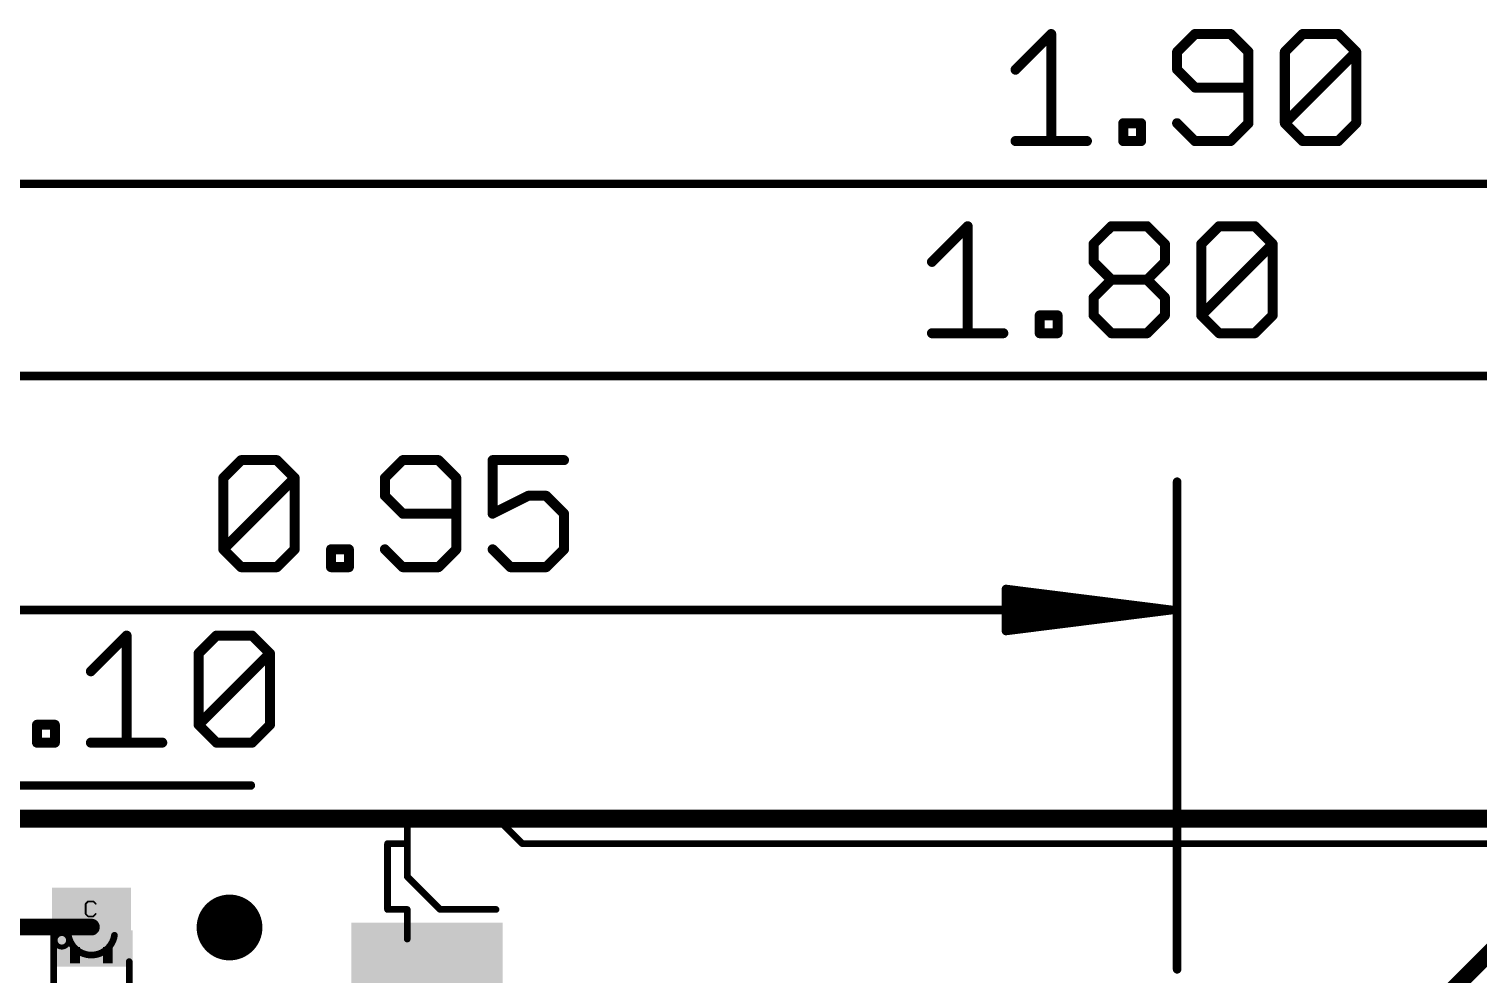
# Model space of a CAD drawing. Extents: x -14.2 to 48.4, y -5.3 to 35.
# Drawn here: x 6.73 to 28.77, y 20.63 to 34.99 of the extents above; entities that cross this region are included whole.
import ezdxf

# ---------------------------------------------------------------- set-up
doc = ezdxf.new("R2010")
doc.units = 0
for name, color, linetype in [('1', 12, 'CONTINUOUS'), ('16', 132, 'CONTINUOUS'), ('20', 53, 'CONTINUOUS'), ('21', 40, 'CONTINUOUS'), ('23', 40, 'CONTINUOUS'), ('47', 253, 'CONTINUOUS'), ('51', 253, 'CONTINUOUS')]:
    doc.layers.add(name, color=color, linetype=linetype)

# ---------------------------------------------------------------- blocks, each defined once
blk = doc.blocks.new('PIE')
at = {"const_width": 0.5}
blk.add_lwpolyline([(0, -0.25, 1), (0, 0.25, 1), (0, -0.25)], format="xyb", dxfattribs=at)
blk = doc.blocks.new('RECT')
blk.add_solid([(-0.5, -0.5), (0.5, -0.5), (-0.5, 0.5), (0.5, 0.5)])

msp = doc.modelspace()

# ---------------------------------------------------------------- linework, layer by layer
at = {"layer": '1', "const_width": 0.254}
for points in [[(0.18, 23), (48.26, 23)], [(7.68, 21.342), (5.874, 21.342)]]:
    msp.add_lwpolyline(points, dxfattribs=at)
at = {"layer": '1', "const_width": 0.127}
msp.add_lwpolyline([(7.68, 21.2785, 1), (7.68, 21.4055)], format="xyb", dxfattribs=at)
at = {"layer": '16', "const_width": 0.254}
for points in [[(0.18, 23), (48.26, 23)], [(27.425, 19.45), (29.43, 21.455)]]:
    msp.add_lwpolyline(points, dxfattribs=at)
at = {"layer": '20'}
msp.add_line((45.72, 22.86), (2.54, 22.86), dxfattribs=at)
at = {"layer": '21', "const_width": 0.1016}
for points in [[(12.48, 23.01), (13.83, 23.01)], [(12.48, 22.11), (12.48, 22.96)], [(13.83, 23.01), (14.23, 22.61)], [(34.53, 23.01), (13.83, 23.01)], [(14.23, 22.61), (34.13, 22.61)], [(12.98, 21.61), (12.48, 22.11)], [(13.83, 21.61), (12.98, 21.61)]]:
    msp.add_lwpolyline(points, dxfattribs=at)
at = {"layer": '21', "const_width": 0.0508}
for points in [[(12.48, 23.0354, 1), (12.48, 22.9846)], [(12.5054, 22.96, 1), (12.4546, 22.96)], [(13.848, 23.028, 1), (13.812, 22.992)], [(13.83, 23.0354, 1), (13.83, 22.9846)], [(13.83, 22.9846, 1), (13.83, 23.0354)], [(14.23, 22.6354, 1), (14.23, 22.5846)], [(14.212, 22.592, 1), (14.248, 22.628)], [(12.498, 22.128, 1), (12.462, 22.092)], [(12.4546, 22.11, 1), (12.5054, 22.11)], [(12.98, 21.6354, 1), (12.98, 21.5846)], [(12.962, 21.592, 1), (12.998, 21.628)], [(13.83, 21.5846, 1), (13.83, 21.6354)]]:
    msp.add_lwpolyline(points, format="xyb", dxfattribs=at)
at = {"layer": '23'}
for p in [(9.779, 21.336), (24.18, 20.7)]:
    msp.add_point(p, dxfattribs=at)
at = {"layer": '47'}
for points, const_width in [([(21.7248, 34.3744), (22.2671, 34.9167)], 0.1524), ([(22.2671, 34.9167), (22.2671, 33.2897)], 0.1524), ([(24.4517, 34.9167), (24.1805, 34.6455)], 0.1524), ([(24.994, 34.9167), (24.4517, 34.9167)], 0.1524), ([(25.2652, 34.6455), (24.994, 34.9167)], 0.1524), ([(25.8177, 34.6455), (26.0889, 34.9167)], 0.1524), ([(26.0889, 34.9167), (26.6312, 34.9167)], 0.1524), ([(26.6312, 34.9167), (26.9024, 34.6455)], 0.1524), ([(24.1805, 34.6455), (24.1805, 34.3744)], 0.1524), ([(25.2652, 33.5609), (25.2652, 34.6455)], 0.1524), ([(25.8177, 33.5609), (25.8177, 34.6455)], 0.1524), ([(25.8177, 33.5609), (26.9024, 34.6455)], 0.1524), ([(26.9024, 34.6455), (26.9024, 33.5609)], 0.1524), ([(24.1805, 34.3744), (24.4517, 34.1032)], 0.1524), ([(24.4517, 34.1032), (25.2652, 34.1032)], 0.1524), ([(23.362, 33.2897), (23.362, 33.5609)], 0.1524), ([(23.362, 33.5609), (23.6331, 33.5609)], 0.1524), ([(23.6331, 33.5609), (23.6331, 33.2897)], 0.1524), ([(24.1805, 33.5609), (24.4517, 33.2897)], 0.1524), ([(24.994, 33.2897), (25.2652, 33.5609)], 0.1524), ([(26.0889, 33.2897), (25.8177, 33.5609)], 0.1524), ([(26.9024, 33.5609), (26.6312, 33.2897)], 0.1524), ([(21.7248, 33.2897), (22.8095, 33.2897)], 0.1524), ([(23.6331, 33.2897), (23.362, 33.2897)], 0.1524), ([(24.4517, 33.2897), (24.994, 33.2897)], 0.1524), ([(26.6312, 33.2897), (26.0889, 33.2897)], 0.1524), ([(0.065, 32.639), (48.195, 32.639)], 0.13), ([(20.4548, 31.4534), (20.9971, 31.9957)], 0.1524), ([(20.9971, 31.9957), (20.9971, 30.3687)], 0.1524), ([(22.9105, 31.7245), (23.1817, 31.9957)], 0.1524), ([(23.1817, 31.9957), (23.724, 31.9957)], 0.1524), ([(23.724, 31.9957), (23.9952, 31.7245)], 0.1524), ([(24.5477, 31.7245), (24.8189, 31.9957)], 0.1524), ([(24.8189, 31.9957), (25.3612, 31.9957)], 0.1524), ([(25.3612, 31.9957), (25.6324, 31.7245)], 0.1524), ([(22.9105, 31.4534), (22.9105, 31.7245)], 0.1524), ([(23.9952, 31.7245), (23.9952, 31.4534)], 0.1524), ([(24.5477, 30.6399), (24.5477, 31.7245)], 0.1524), ([(24.5477, 30.6399), (25.6324, 31.7245)], 0.1524), ([(25.6324, 31.7245), (25.6324, 30.6399)], 0.1524), ([(23.1817, 31.1822), (22.9105, 31.4534)], 0.1524), ([(23.9952, 31.4534), (23.724, 31.1822)], 0.1524), ([(22.9105, 30.911), (23.1817, 31.1822)], 0.1524), ([(23.1817, 31.1822), (23.724, 31.1822)], 0.1524), ([(23.724, 31.1822), (23.9952, 30.911)], 0.1524), ([(22.9105, 30.6399), (22.9105, 30.911)], 0.1524), ([(23.9952, 30.911), (23.9952, 30.6399)], 0.1524), ([(22.092, 30.3687), (22.092, 30.6399)], 0.1524), ([(22.092, 30.6399), (22.3631, 30.6399)], 0.1524), ([(22.3631, 30.6399), (22.3631, 30.3687)], 0.1524), ([(23.1817, 30.3687), (22.9105, 30.6399)], 0.1524), ([(23.9952, 30.6399), (23.724, 30.3687)], 0.1524), ([(24.8189, 30.3687), (24.5477, 30.6399)], 0.1524), ([(25.6324, 30.6399), (25.3612, 30.3687)], 0.1524), ([(20.4548, 30.3687), (21.5395, 30.3687)], 0.1524), ([(22.3631, 30.3687), (22.092, 30.3687)], 0.1524), ([(23.724, 30.3687), (23.1817, 30.3687)], 0.1524), ([(25.3612, 30.3687), (24.8189, 30.3687)], 0.1524), ([(0.065, 29.718), (45.655, 29.718)], 0.13), ([(9.6848, 28.1685), (9.956, 28.4397)], 0.1524), ([(9.956, 28.4397), (10.4983, 28.4397)], 0.1524), ([(10.4983, 28.4397), (10.7695, 28.1685)], 0.1524), ([(12.4117, 28.4397), (12.1405, 28.1685)], 0.1524), ([(12.954, 28.4397), (12.4117, 28.4397)], 0.1524), ([(13.2252, 28.1685), (12.954, 28.4397)], 0.1524), ([(14.8624, 28.4397), (13.7777, 28.4397)], 0.1524), ([(13.7777, 28.4397), (13.7777, 27.6262)], 0.1524), ([(9.6848, 27.0839), (9.6848, 28.1685)], 0.1524), ([(9.6848, 27.0839), (10.7695, 28.1685)], 0.1524), ([(10.7695, 28.1685), (10.7695, 27.0839)], 0.1524), ([(12.1405, 28.1685), (12.1405, 27.8974)], 0.1524), ([(13.2252, 27.0839), (13.2252, 28.1685)], 0.1524), ([(24.18, 20.7), (24.18, 28.112)], 0.13), ([(12.1405, 27.8974), (12.4117, 27.6262)], 0.1524), ([(13.7777, 27.6262), (14.32, 27.8974)], 0.1524), ([(14.32, 27.8974), (14.5912, 27.8974)], 0.1524), ([(14.5912, 27.8974), (14.8624, 27.6262)], 0.1524), ([(12.4117, 27.6262), (13.2252, 27.6262)], 0.1524), ([(14.8624, 27.6262), (14.8624, 27.0839)], 0.1524), ([(9.956, 26.8127), (9.6848, 27.0839)], 0.1524), ([(10.7695, 27.0839), (10.4983, 26.8127)], 0.1524), ([(11.322, 26.8127), (11.322, 27.0839)], 0.1524), ([(11.322, 27.0839), (11.5931, 27.0839)], 0.1524), ([(11.5931, 27.0839), (11.5931, 26.8127)], 0.1524), ([(12.1405, 27.0839), (12.4117, 26.8127)], 0.1524), ([(12.954, 26.8127), (13.2252, 27.0839)], 0.1524), ([(14.0489, 26.8127), (13.7777, 27.0839)], 0.1524), ([(14.8624, 27.0839), (14.5912, 26.8127)], 0.1524), ([(10.4983, 26.8127), (9.956, 26.8127)], 0.1524), ([(11.5931, 26.8127), (11.322, 26.8127)], 0.1524), ([(12.4117, 26.8127), (12.954, 26.8127)], 0.1524), ([(14.5912, 26.8127), (14.0489, 26.8127)], 0.1524), ([(24.115, 26.162), (21.58, 26.4812)], 0.13), ([(21.58, 26.4812), (21.58, 25.8428)], 0.13), ([(24.115, 26.162), (21.58, 26.422)], 0.13), ([(0.065, 26.162), (24.115, 26.162)], 0.13), ([(24.115, 26.162), (21.58, 26.292)], 0.13), ([(21.58, 25.8428), (24.115, 26.162)], 0.13), ([(21.58, 26.032), (24.115, 26.162)], 0.13), ([(21.58, 25.902), (24.115, 26.162)], 0.13), ([(7.6719, 25.2304), (8.2143, 25.7727)], 0.1524), ([(8.2143, 25.7727), (8.2143, 24.1457)], 0.1524), ([(9.3091, 25.5015), (9.5803, 25.7727)], 0.1524), ([(9.5803, 25.7727), (10.1226, 25.7727)], 0.1524), ([(10.1226, 25.7727), (10.3938, 25.5015)], 0.1524), ([(9.3091, 24.4169), (9.3091, 25.5015)], 0.1524), ([(9.3091, 24.4169), (10.3938, 25.5015)], 0.1524), ([(10.3938, 25.5015), (10.3938, 24.4169)], 0.1524), ([(6.8534, 24.1457), (6.8534, 24.4169)], 0.1524), ([(6.8534, 24.4169), (7.1245, 24.4169)], 0.1524), ([(7.1245, 24.4169), (7.1245, 24.1457)], 0.1524), ([(9.5803, 24.1457), (9.3091, 24.4169)], 0.1524), ([(10.3938, 24.4169), (10.1226, 24.1457)], 0.1524), ([(7.1245, 24.1457), (6.8534, 24.1457)], 0.1524), ([(7.6719, 24.1457), (8.7566, 24.1457)], 0.1524), ([(10.1226, 24.1457), (9.5803, 24.1457)], 0.1524), ([(2.605, 23.495), (10.1028, 23.495)], 0.13)]:
    msp.add_lwpolyline(points, dxfattribs=dict(at, const_width=const_width))
for points, const_width in [([(22.3052, 34.9167, 1), (22.229, 34.9167)], 0.0762), ([(22.2941, 34.8897, 1), (22.2402, 34.9436)], 0.0762), ([(24.4517, 34.9548, 1), (24.4517, 34.8786)], 0.0762), ([(24.4786, 34.8897, 1), (24.4248, 34.9436)], 0.0762), ([(25.021, 34.9436, 1), (24.9671, 34.8897)], 0.0762), ([(24.994, 34.8786, 1), (24.994, 34.9548)], 0.0762), ([(26.0889, 34.9548, 1), (26.0889, 34.8786)], 0.0762), ([(26.1158, 34.8897, 1), (26.0619, 34.9436)], 0.0762), ([(26.6581, 34.9436, 1), (26.6043, 34.8897)], 0.0762), ([(26.6312, 34.8786, 1), (26.6312, 34.9548)], 0.0762), ([(24.2186, 34.6455, 1), (24.1424, 34.6455)], 0.0762), ([(24.1536, 34.6725, 1), (24.2075, 34.6186)], 0.0762), ([(25.3033, 34.6455, 1), (25.2271, 34.6455)], 0.0762), ([(25.2383, 34.6186, 1), (25.2921, 34.6725)], 0.0762), ([(25.8558, 34.6455, 1), (25.7796, 34.6455)], 0.0762), ([(25.7908, 34.6725, 1), (25.8446, 34.6186)], 0.0762), ([(26.9405, 34.6455, 1), (26.8643, 34.6455)], 0.0762), ([(26.9293, 34.6186, 1), (26.8754, 34.6725)], 0.0762), ([(26.8754, 34.6186, 1), (26.9293, 34.6725)], 0.0762), ([(21.6979, 34.4013, 1), (21.7518, 34.3474)], 0.0762), ([(24.2075, 34.4013, 1), (24.1536, 34.3474)], 0.0762), ([(24.1424, 34.3744, 1), (24.2186, 34.3744)], 0.0762), ([(24.4517, 34.1413, 1), (24.4517, 34.0651)], 0.0762), ([(24.4248, 34.0763, 1), (24.4786, 34.1301)], 0.0762), ([(25.2652, 34.0651, 1), (25.2652, 34.1413)], 0.0762), ([(23.4001, 33.5609, 1), (23.3239, 33.5609)], 0.0762), ([(23.362, 33.599, 1), (23.362, 33.5228)], 0.0762), ([(23.6712, 33.5609, 1), (23.595, 33.5609)], 0.0762), ([(23.6331, 33.5228, 1), (23.6331, 33.599)], 0.0762), ([(24.2075, 33.5878, 1), (24.1536, 33.5339)], 0.0762), ([(25.2271, 33.5609, 1), (25.3033, 33.5609)], 0.0762), ([(25.2921, 33.5339, 1), (25.2383, 33.5878)], 0.0762), ([(25.8446, 33.5878, 1), (25.7908, 33.5339)], 0.0762), ([(25.7908, 33.5878, 1), (25.8446, 33.5339)], 0.0762), ([(25.7796, 33.5609, 1), (25.8558, 33.5609)], 0.0762), ([(26.8643, 33.5609, 1), (26.9405, 33.5609)], 0.0762), ([(26.9293, 33.5339, 1), (26.8754, 33.5878)], 0.0762), ([(21.7248, 33.3278, 1), (21.7248, 33.2516)], 0.0762), ([(22.229, 33.2897, 1), (22.3052, 33.2897)], 0.0762), ([(22.8095, 33.2516, 1), (22.8095, 33.3278)], 0.0762), ([(23.362, 33.3278, 1), (23.362, 33.2516)], 0.0762), ([(23.3239, 33.2897, 1), (23.4001, 33.2897)], 0.0762), ([(23.595, 33.2897, 1), (23.6712, 33.2897)], 0.0762), ([(23.6331, 33.2516, 1), (23.6331, 33.3278)], 0.0762), ([(24.4517, 33.3278, 1), (24.4517, 33.2516)], 0.0762), ([(24.4248, 33.2628, 1), (24.4786, 33.3166)], 0.0762), ([(24.9671, 33.3166, 1), (25.021, 33.2628)], 0.0762), ([(24.994, 33.2516, 1), (24.994, 33.3278)], 0.0762), ([(26.0889, 33.3278, 1), (26.0889, 33.2516)], 0.0762), ([(26.0619, 33.2628, 1), (26.1158, 33.3166)], 0.0762), ([(26.6043, 33.3166, 1), (26.6581, 33.2628)], 0.0762), ([(26.6312, 33.2516, 1), (26.6312, 33.3278)], 0.0762), ([(21.0352, 31.9957, 1), (20.959, 31.9957)], 0.0762), ([(21.0241, 31.9687, 1), (20.9702, 32.0226)], 0.0762), ([(23.1817, 32.0338, 1), (23.1817, 31.9576)], 0.0762), ([(23.2086, 31.9687, 1), (23.1548, 32.0226)], 0.0762), ([(23.751, 32.0226, 1), (23.6971, 31.9687)], 0.0762), ([(23.724, 31.9576, 1), (23.724, 32.0338)], 0.0762), ([(24.8189, 32.0338, 1), (24.8189, 31.9576)], 0.0762), ([(24.8458, 31.9687, 1), (24.7919, 32.0226)], 0.0762), ([(25.3881, 32.0226, 1), (25.3343, 31.9687)], 0.0762), ([(25.3612, 31.9576, 1), (25.3612, 32.0338)], 0.0762), ([(22.9486, 31.7245, 1), (22.8724, 31.7245)], 0.0762), ([(22.8836, 31.7515, 1), (22.9375, 31.6976)], 0.0762), ([(24.0333, 31.7245, 1), (23.9571, 31.7245)], 0.0762), ([(23.9683, 31.6976, 1), (24.0221, 31.7515)], 0.0762), ([(24.5858, 31.7245, 1), (24.5096, 31.7245)], 0.0762), ([(24.5208, 31.7515, 1), (24.5746, 31.6976)], 0.0762), ([(25.6705, 31.7245, 1), (25.5943, 31.7245)], 0.0762), ([(25.6593, 31.6976, 1), (25.6054, 31.7515)], 0.0762), ([(25.6054, 31.6976, 1), (25.6593, 31.7515)], 0.0762), ([(20.4279, 31.4803, 1), (20.4818, 31.4264)], 0.0762), ([(22.9375, 31.4803, 1), (22.8836, 31.4264)], 0.0762), ([(24.0221, 31.4264, 1), (23.9683, 31.4803)], 0.0762), ([(22.8724, 31.4534, 1), (22.9486, 31.4534)], 0.0762), ([(23.9571, 31.4534, 1), (24.0333, 31.4534)], 0.0762), ([(23.1817, 31.2203, 1), (23.1817, 31.1441)], 0.0762), ([(23.2086, 31.1553, 1), (23.1548, 31.2091)], 0.0762), ([(23.1548, 31.1553, 1), (23.2086, 31.2091)], 0.0762), ([(23.751, 31.2091, 1), (23.6971, 31.1553)], 0.0762), ([(23.6971, 31.2091, 1), (23.751, 31.1553)], 0.0762), ([(23.724, 31.1441, 1), (23.724, 31.2203)], 0.0762), ([(22.9486, 30.911, 1), (22.8724, 30.911)], 0.0762), ([(22.8836, 30.938, 1), (22.9375, 30.8841)], 0.0762), ([(24.0333, 30.911, 1), (23.9571, 30.911)], 0.0762), ([(23.9683, 30.8841, 1), (24.0221, 30.938)], 0.0762), ([(22.1301, 30.6399, 1), (22.0539, 30.6399)], 0.0762), ([(22.092, 30.678, 1), (22.092, 30.6018)], 0.0762), ([(22.4012, 30.6399, 1), (22.325, 30.6399)], 0.0762), ([(22.3631, 30.6018, 1), (22.3631, 30.678)], 0.0762), ([(22.9375, 30.6668, 1), (22.8836, 30.6129)], 0.0762), ([(22.8724, 30.6399, 1), (22.9486, 30.6399)], 0.0762), ([(23.9571, 30.6399, 1), (24.0333, 30.6399)], 0.0762), ([(24.0221, 30.6129, 1), (23.9683, 30.6668)], 0.0762), ([(24.5746, 30.6668, 1), (24.5208, 30.6129)], 0.0762), ([(24.5208, 30.6668, 1), (24.5746, 30.6129)], 0.0762), ([(24.5096, 30.6399, 1), (24.5858, 30.6399)], 0.0762), ([(25.5943, 30.6399, 1), (25.6705, 30.6399)], 0.0762), ([(25.6593, 30.6129, 1), (25.6054, 30.6668)], 0.0762), ([(20.4548, 30.4068, 1), (20.4548, 30.3306)], 0.0762), ([(21.5395, 30.3306, 1), (21.5395, 30.4068)], 0.0762), ([(22.092, 30.4068, 1), (22.092, 30.3306)], 0.0762), ([(22.3631, 30.3306, 1), (22.3631, 30.4068)], 0.0762), ([(23.1817, 30.4068, 1), (23.1817, 30.3306)], 0.0762), ([(23.1548, 30.3418, 1), (23.2086, 30.3956)], 0.0762), ([(23.6971, 30.3956, 1), (23.751, 30.3418)], 0.0762), ([(23.724, 30.3306, 1), (23.724, 30.4068)], 0.0762), ([(24.8189, 30.4068, 1), (24.8189, 30.3306)], 0.0762), ([(24.7919, 30.3418, 1), (24.8458, 30.3956)], 0.0762), ([(25.3343, 30.3956, 1), (25.3881, 30.3418)], 0.0762), ([(25.3612, 30.3306, 1), (25.3612, 30.4068)], 0.0762), ([(20.959, 30.3687, 1), (21.0352, 30.3687)], 0.0762), ([(22.0539, 30.3687, 1), (22.1301, 30.3687)], 0.0762), ([(22.325, 30.3687, 1), (22.4012, 30.3687)], 0.0762), ([(9.956, 28.4778, 1), (9.956, 28.4016)], 0.0762), ([(9.9829, 28.4127, 1), (9.929, 28.4666)], 0.0762), ([(10.5252, 28.4666, 1), (10.4714, 28.4127)], 0.0762), ([(10.4983, 28.4016, 1), (10.4983, 28.4778)], 0.0762), ([(12.4117, 28.4778, 1), (12.4117, 28.4016)], 0.0762), ([(12.4386, 28.4127, 1), (12.3848, 28.4666)], 0.0762), ([(12.981, 28.4666, 1), (12.9271, 28.4127)], 0.0762), ([(12.954, 28.4016, 1), (12.954, 28.4778)], 0.0762), ([(13.7777, 28.4778, 1), (13.7777, 28.4016)], 0.0762), ([(13.8158, 28.4397, 1), (13.7396, 28.4397)], 0.0762), ([(14.8624, 28.4016, 1), (14.8624, 28.4778)], 0.0762), ([(9.7229, 28.1685, 1), (9.6467, 28.1685)], 0.0762), ([(9.6579, 28.1955, 1), (9.7118, 28.1416)], 0.0762), ([(10.8076, 28.1685, 1), (10.7314, 28.1685)], 0.0762), ([(10.7964, 28.1416, 1), (10.7425, 28.1955)], 0.0762), ([(10.7425, 28.1416, 1), (10.7964, 28.1955)], 0.0762), ([(12.1786, 28.1685, 1), (12.1024, 28.1685)], 0.0762), ([(12.1136, 28.1955, 1), (12.1675, 28.1416)], 0.0762), ([(13.2633, 28.1685, 1), (13.1871, 28.1685)], 0.0762), ([(13.1983, 28.1416, 1), (13.2521, 28.1955)], 0.0762), ([(24.2125, 28.112, 1), (24.1475, 28.112)], 0.065), ([(12.1675, 27.9243, 1), (12.1136, 27.8704)], 0.0762), ([(12.1024, 27.8974, 1), (12.1786, 27.8974)], 0.0762), ([(14.32, 27.9355, 1), (14.32, 27.8593)], 0.0762), ([(14.3371, 27.8633, 1), (14.303, 27.9314)], 0.0762), ([(14.6181, 27.9243, 1), (14.5643, 27.8704)], 0.0762), ([(14.5912, 27.8593, 1), (14.5912, 27.9355)], 0.0762), ([(12.4117, 27.6643, 1), (12.4117, 27.5881)], 0.0762), ([(12.3848, 27.5993, 1), (12.4386, 27.6531)], 0.0762), ([(13.2252, 27.5881, 1), (13.2252, 27.6643)], 0.0762), ([(13.7607, 27.6603, 1), (13.7947, 27.5921)], 0.0762), ([(13.7396, 27.6262, 1), (13.8158, 27.6262)], 0.0762), ([(14.9005, 27.6262, 1), (14.8243, 27.6262)], 0.0762), ([(14.8354, 27.5993, 1), (14.8893, 27.6531)], 0.0762), ([(9.7118, 27.1108, 1), (9.6579, 27.0569)], 0.0762), ([(9.6579, 27.1108, 1), (9.7118, 27.0569)], 0.0762), ([(9.6467, 27.0839, 1), (9.7229, 27.0839)], 0.0762), ([(10.7314, 27.0839, 1), (10.8076, 27.0839)], 0.0762), ([(10.7964, 27.0569, 1), (10.7425, 27.1108)], 0.0762), ([(11.3601, 27.0839, 1), (11.2839, 27.0839)], 0.0762), ([(11.322, 27.122, 1), (11.322, 27.0458)], 0.0762), ([(11.6312, 27.0839, 1), (11.555, 27.0839)], 0.0762), ([(11.5931, 27.0458, 1), (11.5931, 27.122)], 0.0762), ([(12.1675, 27.1108, 1), (12.1136, 27.0569)], 0.0762), ([(13.1871, 27.0839, 1), (13.2633, 27.0839)], 0.0762), ([(13.2521, 27.0569, 1), (13.1983, 27.1108)], 0.0762), ([(13.8046, 27.1108, 1), (13.7508, 27.0569)], 0.0762), ([(14.8243, 27.0839, 1), (14.9005, 27.0839)], 0.0762), ([(14.8893, 27.0569, 1), (14.8354, 27.1108)], 0.0762), ([(9.956, 26.8508, 1), (9.956, 26.7746)], 0.0762), ([(10.4983, 26.7746, 1), (10.4983, 26.8508)], 0.0762), ([(11.322, 26.8508, 1), (11.322, 26.7746)], 0.0762), ([(11.5931, 26.7746, 1), (11.5931, 26.8508)], 0.0762), ([(12.4117, 26.8508, 1), (12.4117, 26.7746)], 0.0762), ([(12.954, 26.7746, 1), (12.954, 26.8508)], 0.0762), ([(14.0489, 26.8508, 1), (14.0489, 26.7746)], 0.0762), ([(14.5912, 26.7746, 1), (14.5912, 26.8508)], 0.0762), ([(9.929, 26.7858, 1), (9.9829, 26.8396)], 0.0762), ([(10.4714, 26.8396, 1), (10.5252, 26.7858)], 0.0762), ([(11.2839, 26.8127, 1), (11.3601, 26.8127)], 0.0762), ([(11.555, 26.8127, 1), (11.6312, 26.8127)], 0.0762), ([(12.3848, 26.7858, 1), (12.4386, 26.8396)], 0.0762), ([(12.9271, 26.8396, 1), (12.981, 26.7858)], 0.0762), ([(14.0219, 26.7858, 1), (14.0758, 26.8396)], 0.0762), ([(14.5643, 26.8396, 1), (14.6181, 26.7858)], 0.0762), ([(21.5841, 26.5135, 1), (21.5759, 26.449)], 0.065), ([(21.6125, 26.4812, 1), (21.5475, 26.4812)], 0.065), ([(21.5833, 26.4543, 1), (21.5767, 26.3897)], 0.065), ([(21.5817, 26.3245, 1), (21.5783, 26.2595)], 0.065), ([(24.1191, 26.1298, 1), (24.1109, 26.1942)], 0.065), ([(24.1109, 26.1298, 1), (24.1191, 26.1942)], 0.065), ([(24.1183, 26.1297, 1), (24.1117, 26.1943)], 0.065), ([(24.1117, 26.1297, 1), (24.1183, 26.1943)], 0.065), ([(24.1133, 26.1295, 1), (24.1167, 26.1945)], 0.065), ([(24.1167, 26.1295, 1), (24.1133, 26.1945)], 0.065), ([(24.115, 26.1295, 1), (24.115, 26.1945)], 0.065), ([(21.5783, 26.0645, 1), (21.5817, 25.9995)], 0.065), ([(8.2524, 25.7727, 1), (8.1762, 25.7727)], 0.0762), ([(8.2412, 25.7457, 1), (8.1873, 25.7996)], 0.0762), ([(9.5803, 25.8108, 1), (9.5803, 25.7346)], 0.0762), ([(9.6072, 25.7457, 1), (9.5533, 25.7996)], 0.0762), ([(10.1495, 25.7996, 1), (10.0956, 25.7457)], 0.0762), ([(10.1226, 25.7346, 1), (10.1226, 25.8108)], 0.0762), ([(21.5767, 25.9343, 1), (21.5833, 25.8697)], 0.065), ([(21.5759, 25.875, 1), (21.5841, 25.8105)], 0.065), ([(21.5475, 25.8428, 1), (21.6125, 25.8428)], 0.065), ([(9.2821, 25.5285, 1), (9.336, 25.4746)], 0.0762), ([(9.3472, 25.5015, 1), (9.271, 25.5015)], 0.0762), ([(10.4319, 25.5015, 1), (10.3557, 25.5015)], 0.0762), ([(10.4207, 25.4746, 1), (10.3668, 25.5285)], 0.0762), ([(10.3668, 25.4746, 1), (10.4207, 25.5285)], 0.0762), ([(7.645, 25.2573, 1), (7.6989, 25.2034)], 0.0762), ([(6.8915, 24.4169, 1), (6.8153, 24.4169)], 0.0762), ([(6.8534, 24.455, 1), (6.8534, 24.3788)], 0.0762), ([(7.1626, 24.4169, 1), (7.0864, 24.4169)], 0.0762), ([(7.1245, 24.3788, 1), (7.1245, 24.455)], 0.0762), ([(9.336, 24.4438, 1), (9.2821, 24.3899)], 0.0762), ([(9.2821, 24.4438, 1), (9.336, 24.3899)], 0.0762), ([(10.4207, 24.3899, 1), (10.3668, 24.4438)], 0.0762), ([(9.271, 24.4169, 1), (9.3472, 24.4169)], 0.0762), ([(10.3557, 24.4169, 1), (10.4319, 24.4169)], 0.0762), ([(6.8534, 24.1838, 1), (6.8534, 24.1076)], 0.0762), ([(6.8153, 24.1457, 1), (6.8915, 24.1457)], 0.0762), ([(7.0864, 24.1457, 1), (7.1626, 24.1457)], 0.0762), ([(7.1245, 24.1076, 1), (7.1245, 24.1838)], 0.0762), ([(7.6719, 24.1838, 1), (7.6719, 24.1076)], 0.0762), ([(8.1762, 24.1457, 1), (8.2524, 24.1457)], 0.0762), ([(8.7566, 24.1076, 1), (8.7566, 24.1838)], 0.0762), ([(9.5803, 24.1838, 1), (9.5803, 24.1076)], 0.0762), ([(9.5533, 24.1188, 1), (9.6072, 24.1726)], 0.0762), ([(10.0956, 24.1726, 1), (10.1495, 24.1188)], 0.0762), ([(10.1226, 24.1076, 1), (10.1226, 24.1838)], 0.0762), ([(10.1028, 23.4625, 1), (10.1028, 23.5275)], 0.065), ([(24.1475, 20.7, 1), (24.2125, 20.7)], 0.065)]:
    msp.add_lwpolyline(points, format="xyb", dxfattribs=dict(at, const_width=const_width))
at = {"layer": '51'}
for points, const_width in [([(12.48, 22.61), (12.48, 23.01)], 0.1016), ([(12.18, 21.61), (12.18, 22.61)], 0.1016), ([(12.18, 22.61), (12.48, 22.61)], 0.1016), ([(7.6308, 21.7335), (7.5927, 21.6954)], 0.0254), ([(7.5927, 21.6954), (7.5927, 21.5428)], 0.0254), ([(7.7071, 21.7335), (7.6308, 21.7335)], 0.0254), ([(7.7452, 21.6954), (7.7071, 21.7335)], 0.0254), ([(12.48, 21.61), (12.18, 21.61)], 0.1016), ([(12.48, 21.16), (12.48, 21.61)], 0.1016), ([(7.5927, 21.5428), (7.6308, 21.5047)], 0.0254), ([(7.6308, 21.5047), (7.7071, 21.5047)], 0.0254), ([(7.7071, 21.5047), (7.7452, 21.5428)], 0.0254), ([(7.105, 19.792), (7.105, 21.217)], 0.1016), ([(8.255, 20.817), (8.255, 19.767)], 0.1016)]:
    msp.add_lwpolyline(points, dxfattribs=dict(at, const_width=const_width))
for points, const_width in [([(12.5054, 23.01, 1), (12.4546, 23.01)], 0.0508), ([(12.2054, 22.61, 1), (12.1546, 22.61)], 0.0508), ([(12.18, 22.6354, 1), (12.18, 22.5846)], 0.0508), ([(12.4546, 22.61, 1), (12.5054, 22.61)], 0.0508), ([(12.48, 22.5846, 1), (12.48, 22.6354)], 0.0508), ([(7.5882, 21.6999, 1), (7.5972, 21.6909)], 0.0127), ([(7.5991, 21.6954, 1), (7.5864, 21.6954)], 0.0127), ([(7.6308, 21.7398, 1), (7.6308, 21.7271)], 0.0127), ([(7.6353, 21.729, 1), (7.6263, 21.738)], 0.0127), ([(7.7116, 21.738, 1), (7.7026, 21.729)], 0.0127), ([(7.7071, 21.7271, 1), (7.7071, 21.7398)], 0.0127), ([(7.7407, 21.6909, 1), (7.7497, 21.6999)], 0.0127), ([(12.18, 21.6354, 1), (12.18, 21.5846)], 0.0508), ([(12.1546, 21.61, 1), (12.2054, 21.61)], 0.0508), ([(12.5054, 21.61, 1), (12.4546, 21.61)], 0.0508), ([(12.48, 21.5846, 1), (12.48, 21.6354)], 0.0508), ([(7.5972, 21.5473, 1), (7.5882, 21.5383)], 0.0127), ([(7.5864, 21.5428, 1), (7.5991, 21.5428)], 0.0127), ([(7.6308, 21.5111, 1), (7.6308, 21.4983)], 0.0127), ([(7.6263, 21.5002, 1), (7.6353, 21.5092)], 0.0127), ([(7.7026, 21.5092, 1), (7.7116, 21.5002)], 0.0127), ([(7.7071, 21.4983, 1), (7.7071, 21.5111)], 0.0127), ([(7.7497, 21.5383, 1), (7.7407, 21.5473)], 0.0127), ([(7.1304, 21.217, 1), (7.0796, 21.217)], 0.0508), ([(7.23, 21.039, 1), (7.23, 21.245, 1), (7.23, 21.039)], 0.0762), ([(7.33, 21.217, 0.8571), (8.03, 21.217)], 0.1016), ([(7.3551, 21.2209, 1), (7.3049, 21.2131)], 0.0508), ([(8.0551, 21.2131, 1), (8.0049, 21.2209)], 0.0508), ([(12.4546, 21.16, 1), (12.5054, 21.16)], 0.0508), ([(8.2804, 20.817, 1), (8.2296, 20.817)], 0.0508)]:
    msp.add_lwpolyline(points, format="xyb", dxfattribs=dict(at, const_width=const_width))

# ---------------------------------------------------------------- block references
at = {"layer": '1', "xscale": 1.2, "yscale": 1.2}
msp.add_blockref('RECT', (7.68, 21.342), dxfattribs=at)
at = {"layer": '1'}
msp.add_blockref('PIE', (9.779, 21.336), dxfattribs=at)
at = {"layer": '1', "xscale": 3.1, "yscale": 2.3, "rotation": 270}
msp.add_blockref('RECT', (12.78, 19.86), dxfattribs=at)
at = {"layer": '51'}
for p, xscale, yscale in [((7.2175, 21.2545), 0.325, 0.075), ((8.1425, 21.042), 0.325, 0.5), ((7.23, 20.923), 0.3, 0.262), ((7.43, 20.917), 0.15, 0.25), ((7.68, 20.8795), 0.4, 0.175), ((7.93, 20.917), 0.15, 0.25)]:
    msp.add_blockref('RECT', p, dxfattribs=dict(at, xscale=xscale, yscale=yscale))

doc.saveas('drawing.dxf')
